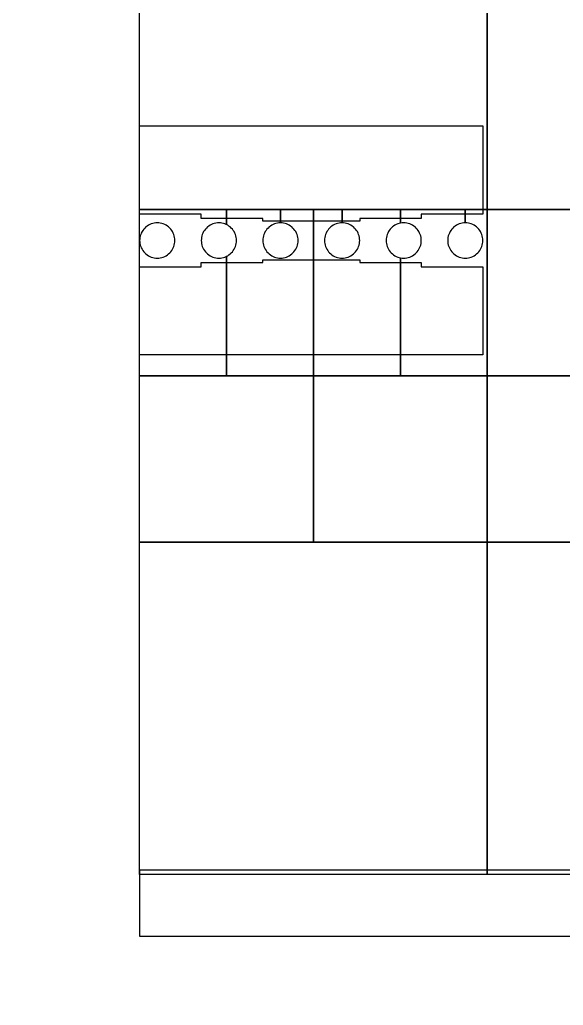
# Model space of a CAD drawing. Extents: x -52 to 52, y -50 to 50.
# Drawn here: x 40.114 to 40.731, y 3.307 to 4.426 of the extents above; entities that cross this region are included whole.
import ezdxf

# ---------------------------------------------------------------- set-up
doc = ezdxf.new("R2010")
doc.units = 0
for name, color, linetype in [('helperLayer', 6, 'CONTINUOUS'), ('largegap', 4, 'CONTINUOUS'), ('smallgap', 3, 'CONTINUOUS')]:
    doc.layers.add(name, color=color, linetype=linetype)

# ---------------------------------------------------------------- blocks, each defined once
blk = doc.blocks.new('Markers')
at = {"layer": 'largegap', "linetype": 'CONTINUOUS'}
for points in [[(40.39, 4.187), (40.39, 4.19), (40.32, 4.19), (40.32, 4.195), (40.25, 4.195), (40.25, 4.295), (40.64, 4.295), (40.64, 4.195), (40.57, 4.195), (40.57, 4.19), (40.5, 4.19), (40.5, 4.187), (40.39, 4.187)], [(40.39, 4.187), (40.39, 4.19), (40.32, 4.19), (40.32, 4.195), (40.25, 4.195), (40.25, 4.295), (40.64, 4.295), (40.64, 4.195), (40.57, 4.195), (40.57, 4.19), (40.5, 4.19), (40.5, 4.187), (40.39, 4.187)], [(40.25, 4.035), (40.25, 4.135), (40.32, 4.135), (40.32, 4.14), (40.39, 4.14), (40.39, 4.143), (40.5, 4.143), (40.5, 4.14), (40.57, 4.14), (40.57, 4.135), (40.64, 4.135), (40.64, 4.035), (40.25, 4.035)], [(40.25, 4.035), (40.25, 4.135), (40.32, 4.135), (40.32, 4.14), (40.39, 4.14), (40.39, 4.143), (40.5, 4.143), (40.5, 4.14), (40.57, 4.14), (40.57, 4.135), (40.64, 4.135), (40.64, 4.035), (40.25, 4.035)]]:
    blk.add_lwpolyline(points, close=True, dxfattribs=at)
at = {"layer": 'smallgap', "linetype": 'CONTINUOUS'}
for points in [[(40.25, 4.955001), (40.522, 4.955001), (40.645, 4.955001), (40.645, 4.68), (40.524, 4.68), (40.524, 4.879), (40.522, 4.879), (40.522, 4.68), (40.323, 4.68), (40.323, 4.678), (40.522, 4.678), (40.522, 4.479), (40.524, 4.479), (40.524, 4.678), (40.645, 4.678), (40.645, 4.200001), (40.25, 4.200001), (40.25, 4.955001)], [(40.25, 4.200001), (40.34, 4.200001), (40.34875, 4.200001), (40.34875, 4.182972), (40.348452, 4.183127), (40.34684, 4.183795), (40.345176, 4.18432), (40.343473, 4.184697), (40.341743, 4.184925), (40.34, 4.185001), (40.338257, 4.184925), (40.336527, 4.184697), (40.334824, 4.18432), (40.33316, 4.183795), (40.331548, 4.183127), (40.33, 4.182322), (40.328528, 4.181384), (40.327144, 4.180322), (40.325858, 4.179143), (40.324679, 4.177857), (40.323617, 4.176473), (40.322679, 4.175001), (40.321874, 4.173453), (40.321206, 4.171841), (40.320681, 4.170177), (40.320304, 4.168474), (40.320076, 4.166744), (40.32, 4.165001), (40.320076, 4.163258), (40.320304, 4.161528), (40.320681, 4.159825), (40.321206, 4.158161), (40.321874, 4.156549), (40.322679, 4.155001), (40.323617, 4.153529), (40.324679, 4.152145), (40.325858, 4.150859), (40.327144, 4.14968), (40.328528, 4.148618), (40.33, 4.14768), (40.331548, 4.146875), (40.33316, 4.146207), (40.334824, 4.145682), (40.336527, 4.145305), (40.338257, 4.145077), (40.34, 4.145001), (40.341743, 4.145077), (40.343473, 4.145305), (40.345176, 4.145682), (40.34684, 4.146207), (40.348452, 4.146875), (40.34875, 4.14703), (40.34875, 4.011251), (40.25, 4.011251), (40.25, 4.165001), (40.250076, 4.163258), (40.250304, 4.161528), (40.250681, 4.159825), (40.251206, 4.158161), (40.251874, 4.156549), (40.252679, 4.155001), (40.253617, 4.153529), (40.254679, 4.152145), (40.255858, 4.150859), (40.257144, 4.14968), (40.258528, 4.148618), (40.26, 4.14768), (40.261548, 4.146875), (40.26316, 4.146207), (40.264824, 4.145682), (40.266527, 4.145305), (40.268257, 4.145077), (40.27, 4.145001), (40.271743, 4.145077), (40.273473, 4.145305), (40.275176, 4.145682), (40.27684, 4.146207), (40.278452, 4.146875), (40.28, 4.14768), (40.281472, 4.148618), (40.282856, 4.14968), (40.284142, 4.150859), (40.285321, 4.152145), (40.286383, 4.153529), (40.287321, 4.155001), (40.288126, 4.156549), (40.288794, 4.158161), (40.289319, 4.159825), (40.289696, 4.161528), (40.289924, 4.163258), (40.29, 4.165001), (40.289924, 4.166744), (40.289696, 4.168474), (40.289319, 4.170177), (40.288794, 4.171841), (40.288126, 4.173453), (40.287321, 4.175001), (40.286383, 4.176473), (40.285321, 4.177857), (40.284142, 4.179143), (40.282856, 4.180322), (40.281472, 4.181384), (40.28, 4.182322), (40.278452, 4.183127), (40.27684, 4.183795), (40.275176, 4.18432), (40.273473, 4.184697), (40.271743, 4.184925), (40.27, 4.185001), (40.268257, 4.184925), (40.266527, 4.184697), (40.264824, 4.18432), (40.26316, 4.183795), (40.261548, 4.183127), (40.26, 4.182322), (40.258528, 4.181384), (40.257144, 4.180322), (40.255858, 4.179143), (40.254679, 4.177857), (40.253617, 4.176473), (40.252679, 4.175001), (40.251874, 4.173453), (40.251206, 4.171841), (40.250681, 4.170177), (40.250304, 4.168474), (40.250076, 4.166744), (40.25, 4.165001), (40.25, 4.200001)], [(40.41, 4.185001), (40.41, 4.200001), (40.4475, 4.200001), (40.4475, 4.011251), (40.34875, 4.011251), (40.34875, 4.14703), (40.35, 4.14768), (40.351472, 4.148618), (40.352856, 4.14968), (40.354142, 4.150859), (40.355321, 4.152145), (40.356383, 4.153529), (40.357321, 4.155001), (40.358126, 4.156549), (40.358794, 4.158161), (40.359319, 4.159825), (40.359696, 4.161528), (40.359924, 4.163258), (40.36, 4.165001), (40.359924, 4.166744), (40.359696, 4.168474), (40.359319, 4.170177), (40.358794, 4.171841), (40.358126, 4.173453), (40.357321, 4.175001), (40.356383, 4.176473), (40.355321, 4.177857), (40.354142, 4.179143), (40.352856, 4.180322), (40.351472, 4.181384), (40.35, 4.182322), (40.34875, 4.182972), (40.34875, 4.200001), (40.41, 4.200001), (40.41, 4.185001), (40.408257, 4.184925), (40.406527, 4.184697), (40.404824, 4.18432), (40.40316, 4.183795), (40.401548, 4.183127), (40.4, 4.182322), (40.398528, 4.181384), (40.397144, 4.180322), (40.395858, 4.179143), (40.394679, 4.177857), (40.393617, 4.176473), (40.392679, 4.175001), (40.391874, 4.173453), (40.391206, 4.171841), (40.390681, 4.170177), (40.390304, 4.168474), (40.390076, 4.166744), (40.39, 4.165001), (40.390076, 4.163258), (40.390304, 4.161528), (40.390681, 4.159825), (40.391206, 4.158161), (40.391874, 4.156549), (40.392679, 4.155001), (40.393617, 4.153529), (40.394679, 4.152145), (40.395858, 4.150859), (40.397144, 4.14968), (40.398528, 4.148618), (40.4, 4.14768), (40.401548, 4.146875), (40.40316, 4.146207), (40.404824, 4.145682), (40.406527, 4.145305), (40.408257, 4.145077), (40.41, 4.145001), (40.411743, 4.145077), (40.413473, 4.145305), (40.415176, 4.145682), (40.41684, 4.146207), (40.418452, 4.146875), (40.42, 4.14768), (40.421472, 4.148618), (40.422856, 4.14968), (40.424142, 4.150859), (40.425321, 4.152145), (40.426383, 4.153529), (40.427321, 4.155001), (40.428126, 4.156549), (40.428794, 4.158161), (40.429319, 4.159825), (40.429696, 4.161528), (40.429924, 4.163258), (40.43, 4.165001), (40.429924, 4.166744), (40.429696, 4.168474), (40.429319, 4.170177), (40.428794, 4.171841), (40.428126, 4.173453), (40.427321, 4.175001), (40.426383, 4.176473), (40.425321, 4.177857), (40.424142, 4.179143), (40.422856, 4.180322), (40.421472, 4.181384), (40.42, 4.182322), (40.418452, 4.183127), (40.41684, 4.183795), (40.415176, 4.18432), (40.413473, 4.184697), (40.411743, 4.184925), (40.41, 4.185001)], [(40.48, 4.185001), (40.48, 4.200001), (40.54625, 4.200001), (40.54625, 4.184636), (40.544824, 4.18432), (40.54316, 4.183795), (40.541548, 4.183127), (40.54, 4.182322), (40.538528, 4.181384), (40.537144, 4.180322), (40.535858, 4.179143), (40.534679, 4.177857), (40.533617, 4.176473), (40.532679, 4.175001), (40.531874, 4.173453), (40.531206, 4.171841), (40.530681, 4.170177), (40.530304, 4.168474), (40.530076, 4.166744), (40.53, 4.165001), (40.530076, 4.163258), (40.530304, 4.161528), (40.530681, 4.159825), (40.531206, 4.158161), (40.531874, 4.156549), (40.532679, 4.155001), (40.533617, 4.153529), (40.534679, 4.152145), (40.535858, 4.150859), (40.537144, 4.14968), (40.538528, 4.148618), (40.54, 4.14768), (40.541548, 4.146875), (40.54316, 4.146207), (40.544824, 4.145682), (40.54625, 4.145366), (40.54625, 4.011251), (40.4475, 4.011251), (40.4475, 4.200001), (40.48, 4.200001), (40.48, 4.185001), (40.478257, 4.184925), (40.476527, 4.184697), (40.474824, 4.18432), (40.47316, 4.183795), (40.471548, 4.183127), (40.47, 4.182322), (40.468528, 4.181384), (40.467144, 4.180322), (40.465858, 4.179143), (40.464679, 4.177857), (40.463617, 4.176473), (40.462679, 4.175001), (40.461874, 4.173453), (40.461206, 4.171841), (40.460681, 4.170177), (40.460304, 4.168474), (40.460076, 4.166744), (40.46, 4.165001), (40.460076, 4.163258), (40.460304, 4.161528), (40.460681, 4.159825), (40.461206, 4.158161), (40.461874, 4.156549), (40.462679, 4.155001), (40.463617, 4.153529), (40.464679, 4.152145), (40.465858, 4.150859), (40.467144, 4.14968), (40.468528, 4.148618), (40.47, 4.14768), (40.471548, 4.146875), (40.47316, 4.146207), (40.474824, 4.145682), (40.476527, 4.145305), (40.478257, 4.145077), (40.48, 4.145001), (40.481743, 4.145077), (40.483473, 4.145305), (40.485176, 4.145682), (40.48684, 4.146207), (40.488452, 4.146875), (40.49, 4.14768), (40.491472, 4.148618), (40.492856, 4.14968), (40.494142, 4.150859), (40.495321, 4.152145), (40.496383, 4.153529), (40.497321, 4.155001), (40.498126, 4.156549), (40.498794, 4.158161), (40.499319, 4.159825), (40.499696, 4.161528), (40.499924, 4.163258), (40.5, 4.165001), (40.499924, 4.166744), (40.499696, 4.168474), (40.499319, 4.170177), (40.498794, 4.171841), (40.498126, 4.173453), (40.497321, 4.175001), (40.496383, 4.176473), (40.495321, 4.177857), (40.494142, 4.179143), (40.492856, 4.180322), (40.491472, 4.181384), (40.49, 4.182322), (40.488452, 4.183127), (40.48684, 4.183795), (40.485176, 4.18432), (40.483473, 4.184697), (40.481743, 4.184925), (40.48, 4.185001)], [(40.62, 4.185001), (40.62, 4.200001), (40.645, 4.200001), (40.645, 4.011251), (40.54625, 4.011251), (40.54625, 4.145366), (40.546527, 4.145305), (40.548257, 4.145077), (40.55, 4.145001), (40.551743, 4.145077), (40.553473, 4.145305), (40.555176, 4.145682), (40.55684, 4.146207), (40.558452, 4.146875), (40.56, 4.14768), (40.561472, 4.148618), (40.562856, 4.14968), (40.564142, 4.150859), (40.565321, 4.152145), (40.566383, 4.153529), (40.567321, 4.155001), (40.568126, 4.156549), (40.568794, 4.158161), (40.569319, 4.159825), (40.569696, 4.161528), (40.569924, 4.163258), (40.57, 4.165001), (40.569924, 4.166744), (40.569696, 4.168474), (40.569319, 4.170177), (40.568794, 4.171841), (40.568126, 4.173453), (40.567321, 4.175001), (40.566383, 4.176473), (40.565321, 4.177857), (40.564142, 4.179143), (40.562856, 4.180322), (40.561472, 4.181384), (40.56, 4.182322), (40.558452, 4.183127), (40.55684, 4.183795), (40.555176, 4.18432), (40.553473, 4.184697), (40.551743, 4.184925), (40.55, 4.185001), (40.548257, 4.184925), (40.546527, 4.184697), (40.54625, 4.184636), (40.54625, 4.200001), (40.55, 4.200001), (40.62, 4.200001), (40.62, 4.185001), (40.618257, 4.184925), (40.616527, 4.184697), (40.614824, 4.18432), (40.61316, 4.183795), (40.611548, 4.183127), (40.61, 4.182322), (40.608528, 4.181384), (40.607144, 4.180322), (40.605858, 4.179143), (40.604679, 4.177857), (40.603617, 4.176473), (40.602679, 4.175001), (40.601874, 4.173453), (40.601206, 4.171841), (40.600681, 4.170177), (40.600304, 4.168474), (40.600076, 4.166744), (40.6, 4.165001), (40.600076, 4.163258), (40.600304, 4.161528), (40.600681, 4.159825), (40.601206, 4.158161), (40.601874, 4.156549), (40.602679, 4.155001), (40.603617, 4.153529), (40.604679, 4.152145), (40.605858, 4.150859), (40.607144, 4.14968), (40.608528, 4.148618), (40.61, 4.14768), (40.611548, 4.146875), (40.61316, 4.146207), (40.614824, 4.145682), (40.616527, 4.145305), (40.618257, 4.145077), (40.62, 4.145001), (40.621743, 4.145077), (40.623473, 4.145305), (40.625176, 4.145682), (40.62684, 4.146207), (40.628452, 4.146875), (40.63, 4.14768), (40.631472, 4.148618), (40.632856, 4.14968), (40.634142, 4.150859), (40.635321, 4.152145), (40.636383, 4.153529), (40.637321, 4.155001), (40.638126, 4.156549), (40.638794, 4.158161), (40.639319, 4.159825), (40.639696, 4.161528), (40.639924, 4.163258), (40.64, 4.165001), (40.639924, 4.166744), (40.639696, 4.168474), (40.639319, 4.170177), (40.638794, 4.171841), (40.638126, 4.173453), (40.637321, 4.175001), (40.636383, 4.176473), (40.635321, 4.177857), (40.634142, 4.179143), (40.632856, 4.180322), (40.631472, 4.181384), (40.63, 4.182322), (40.628452, 4.183127), (40.62684, 4.183795), (40.625176, 4.18432), (40.623473, 4.184697), (40.621743, 4.184925), (40.62, 4.185001)], [(40.645, 4.011251), (40.645, 4.200001), (40.74375, 4.200001), (40.74375, 4.176646), (40.743617, 4.176473), (40.742679, 4.175001), (40.741874, 4.173453), (40.741206, 4.171841), (40.740681, 4.170177), (40.740304, 4.168474), (40.740076, 4.166744), (40.74, 4.165001), (40.740076, 4.163258), (40.740304, 4.161528), (40.740681, 4.159825), (40.741206, 4.158161), (40.741874, 4.156549), (40.742679, 4.155001), (40.743617, 4.153529), (40.74375, 4.153356), (40.74375, 4.011251), (40.645, 4.011251)], [(40.25, 3.822501), (40.25, 4.011251), (40.4475, 4.011251), (40.4475, 3.822501), (40.25, 3.822501)], [(40.4475, 3.822501), (40.4475, 4.011251), (40.645, 4.011251), (40.645, 3.822501), (40.4475, 3.822501)], [(40.645, 3.822501), (40.645, 4.011251), (40.74375, 4.011251), (40.74375, 3.822501), (40.645, 3.822501)], [(40.25, 3.445001), (40.25, 3.822501), (40.645, 3.822501), (40.645, 3.445001), (40.25, 3.445001)], [(40.25, 3.375), (41.83, 3.375), (41.83, 3.45), (40.25, 3.45), (40.25, 3.375)]]:
    blk.add_lwpolyline(points, close=True, dxfattribs=at)
for points in [[(40.8425, 4.200001), (40.645, 4.200001), (40.645, 4.577501)], [(41.04, 3.445001), (40.645, 3.445001), (40.645, 3.445001), (40.645, 3.822501), (41.04, 3.822501)]]:
    blk.add_lwpolyline(points, dxfattribs=at)

msp = doc.modelspace()

# ---------------------------------------------------------------- linework, layer by layer
at = {"layer": 'helperLayer', "linetype": 'CONTINUOUS'}
msp.add_circle((0, 0), 50, dxfattribs=at)

# ---------------------------------------------------------------- block references
msp.add_blockref('Markers', (0, 0.01))

doc.saveas('drawing.dxf')
